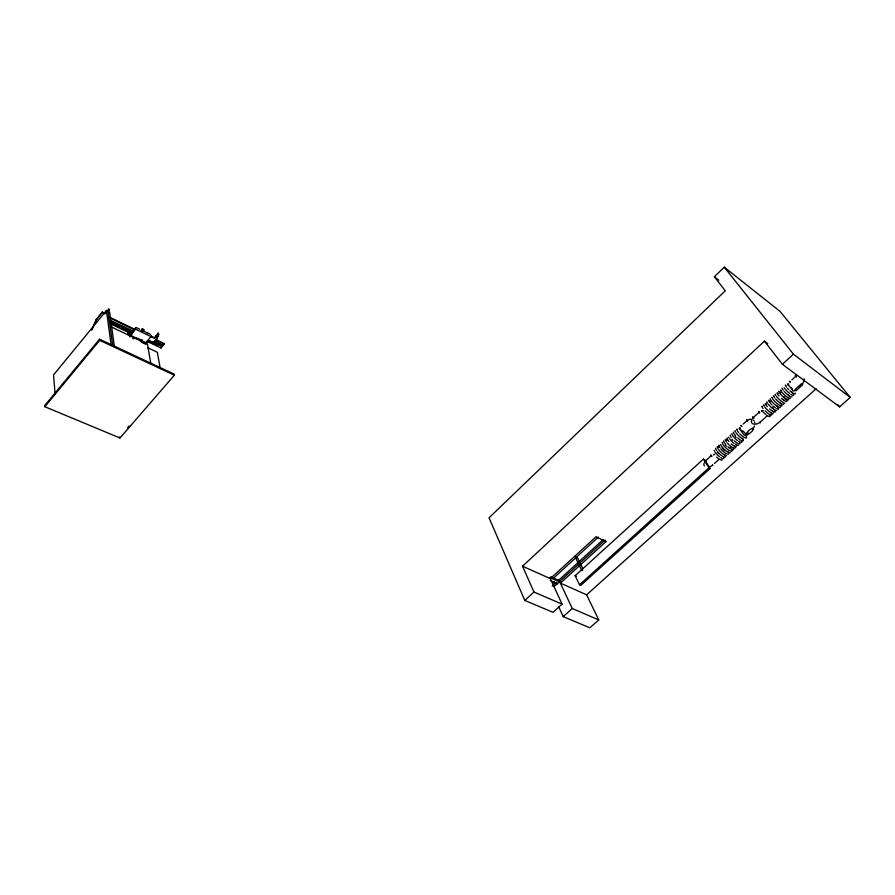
<?xml version="1.0" encoding="UTF-8"?>
<svg xmlns="http://www.w3.org/2000/svg" width="895" height="895" viewBox="0 0 895 895"><rect width="100%" height="100%" fill="white"/><g stroke="black" fill="none" stroke-linecap="round" stroke-linejoin="round"><path stroke-width="1.34" d="M787.801 384.257L790.632 387.703M746.877 435.183C757.852 428.794 752.729 424.409 745.859 434.041M752.281 428.269L753.445 429.242M143.771 329.998C143.457 331.743 140.571 328.275 142.641 328.924M130.726 334.048L129.976 334.954A1.376 1.063 -6.1 0 1 127.985 334.025L128.735 333.119A1.376 1.063 -6.1 0 1 130.726 334.048L130.648 333.634A1.376 1.063 -6 0 0 128.679 332.671L127.929 333.567A1.376 1.063 -6 0 0 129.898 334.529L135.469 328.622M148.167 333.298L147.283 332.985M105.039 313.91L102.366 311.986L96.246 319.459L91.659 330.143M92.241 328.89L96.324 320.142L102.366 311.986M132.728 331.027L135.358 327.894L135.559 329.159L154.555 338.344L158.079 333.119L158.605 334.249L156.558 339.317L153.403 343.042L148.626 340.738L145.684 344.217L142.316 342.606M156.558 339.317L158.605 334.249M581.94 570.674L582.623 570.059M714.646 454.604L714.12 454.045L713.718 455.029M131.587 333.913L132.784 332.09M114.347 346.119L109.582 312.008L106.415 310.464L53.577 374.915L55.065 394.001M107.165 311.068L108.787 309.088L109.268 310.229L108.787 309.088M107.903 311.102L109.179 309.547M99.558 339.194L44.75 405.524L44.828 406.71L119.986 438.002L174.346 375.218L174.122 374.088L99.558 339.194L99.703 340.335L44.828 406.71M130.983 333.119L130.446 335.278A2.931 2.26 -6.3 0 0 129.999 337.001M135.559 329.159L130.446 335.278L145.896 342.673L150.998 336.632M141.981 339.652L141.108 341.51M141.197 342.08L142.104 340.357L135.29 337.594A2.931 2.26 -6.3 0 1 132.673 338.702M154.555 338.344L155.73 335.893L157.005 337.012L155.909 336.733L156.77 336.654M154.891 340.637L153.403 343.042M162.084 345.884L160.977 347.998L147.194 341.375M163.673 344.016L164.087 343.523L156.591 339.899M160.977 347.998L162.912 345.313L155.383 341.689M154.309 341.476L162.98 345.649L164.087 343.523M127.515 427.955L129.227 425.986M576.906 557.563C578.192 555.582 573.84 557.406 576.022 557.954M714.378 276.756L724.256 267.18L779.948 311.303L850.25 397.436L839.599 406.856L782.398 364.287L764.431 341.163L522.546 566.233L533.968 592.043L562.071 604.136L553.009 612.325L524.794 600.444L489.05 517.802L725.274 290.786L714.378 276.756L718.774 280.169M524.794 600.444L533.968 592.043M782.398 364.287L793.44 354.163L850.25 397.436M522.546 566.233L550.336 578.629L596.036 536.754L605.904 541.654L560.393 583.115L572.241 608.51L598.755 619.922L589.827 627.82L563.212 616.621L558.704 606.754M553.58 578.069L575.619 557.887L581.549 570.014M598.375 537.067L576.962 556.668L582.902 568.784M552.45 583.562L554.486 581.694M552.193 586.147L556.276 582.41M558.323 580.542L603.286 539.506M553.893 586.684L605.054 540.021L605.904 541.654M575.116 575.698L703.414 459.101L704.589 459.817L710.171 468.477L580.754 585.386L579.501 584.815L575.116 575.698L576.369 576.279M743.186 424.085L747.079 420.549A6.388 4.956 -53.5 0 1 750.939 419.285M791.851 379.872L795.879 376.213M711.256 455.689L705.528 460.891A6.31 3.882 -31 0 0 704.689 461.977M759.128 412.248L753.198 417.629A6.455 3.983 -33.1 0 0 752.315 418.748M794.894 389.717L801.528 383.709L802.725 384.727L795.935 390.858M579.501 584.815L708.985 467.761L710.171 468.477M714.367 463.565L718.864 459.504M748.22 432.934L746.374 434.612A2.17 1.689 -54.1 0 1 743.79 434.623L740.288 429.768M760.996 421.422L766.567 416.388A2.204 1.354 -33.3 0 0 767.093 415.772M799.246 386.819L802.133 384.212A6.556 5.079 -48.7 0 0 804.113 378.753M560.393 583.115L586.628 594.817L816.173 388.721M563.212 616.621L572.241 608.51M129.909 334.517L131.084 332.996M128.488 331.519L127.75 332.403A1.376 1.063 -6 0 0 128.354 333.354M143.703 330.523L143.726 329.83M778.661 391.182L779.131 392.334M782.017 388.128L783.192 390.242M142.439 328.879C145.538 333.544 138.613 329.539 142.406 329.841M143.435 330.289L142.607 329.886M550.246 580.553L557.786 583.909M549.798 577.543L559.834 582.03M550.783 576.816L560.751 581.28M99.703 340.335L174.346 375.218M147.798 347.741L157.33 352.283L160.283 368.65M111.271 326.876L147.474 344.183L150.763 363.292M153.347 342.002L162.129 346.231M110.398 321.607L132.829 332.403M110.174 321.551L132.471 332.269M149.722 340.771L162.196 346.566M110.756 323.263L119.527 327.469M122.033 328.678L129.54 332.28M148.335 341.308L157.095 345.515M110.846 323.945L132.158 334.159M109.078 316.931L134.082 329.013M109.168 317.602L134.194 329.696M155.462 339.966L164.221 344.195M110.969 320.589L133.534 331.195M136.04 327.436L139.665 329.192M143.312 330.96L150.617 334.506M102.455 312.657L104.178 313.496M151.468 336.363L154.455 337.807M785.799 385.365L785.251 385.13L786.582 387.177M760.493 422.82L759.933 422.015M762.126 410.57L762.316 411.163A6.556 1.533 42.9 0 0 765.975 414.631M143.043 329.091L143.726 329.74M764.431 341.163L767.776 343.68M155.73 335.893L157.005 337.012L158.706 334.786L158.079 333.119M777.408 392.983L778.091 393.576M780.753 389.94L781.436 390.533M789.793 381.505C788.35 380.341 791.113 383.25 790.061 381.785M779.758 392.055L780.641 392.927M712.465 464.919L712.823 465.366M791.169 387.658L792.288 388.945M743.253 431.099L745.39 433.706M783.897 396.541L784.937 397.816M837.854 404.685L839.599 406.856M724.256 267.18L793.44 354.163M791.661 391.741L792.567 392.894A6.612 1.387 42.7 0 1 793.25 393.878M788.294 394.784L789.2 395.937A6.601 1.41 42.7 0 1 789.882 396.921M783.27 399.327L784.165 400.49M791.325 388.598L792.701 390.388A2.226 1.734 -49.2 0 0 795.185 390.466M784.188 387.748L784.893 388.71A6.612 1.387 42.7 0 0 789.535 393.319M739.483 428.716L739.65 428.481A6.489 0.805 49.6 0 1 740.545 429.309M780.809 390.813L781.514 391.775A6.601 1.41 42.7 0 0 787.387 397.302M703.414 459.101L708.985 467.761M777.005 393.162L778.135 394.829A6.601 1.432 42.7 0 0 779.075 395.97M586.628 594.817L598.755 619.922M550.336 578.629L562.071 604.136M151.333 335.636L151.557 336.9M134.384 329.058L134.496 329.785M108.004 311.236L112.714 345.347M106.415 310.464L111.081 344.586M105.644 312.4L105.733 313.071M119.829 436.838L119.986 438.002M96.246 319.459L96.324 320.142M128.421 333.79A1.376 1.063 -6 0 1 127.806 332.862L128.556 331.956A1.376 1.063 -6 0 1 129.26 331.81M716.671 450.621A6.433 0.951 49.8 0 1 716.056 449.614M715.709 448.854A6.433 0.951 49.8 0 1 715.843 448.261M724.592 454.336A6.455 1.79 43.4 0 1 723.932 456.931A6.455 1.79 43.4 0 1 717.533 451.774M719.904 447.69A6.444 0.929 49.8 0 1 718.853 445.475M719.054 445.341A6.444 0.929 49.8 0 1 719.535 445.553M722.198 447.947A6.444 0.929 49.8 0 1 724.368 450.431M726.673 455.622A6.455 1.779 43.4 0 1 726.002 455.6M725.073 455.264A6.455 1.779 43.4 0 1 718.293 449.156M736.406 446.829A6.478 1.723 43.3 0 1 731.181 443.875M728.877 441.492A6.478 1.723 43.3 0 1 728.004 440.329A6.466 0.884 49.7 0 1 727.59 438.237M735.88 444.121A6.478 1.723 43.3 0 1 736.484 445.151M717.667 448.149A6.444 0.94 49.8 0 1 717.454 446.806M717.935 447.008A6.444 0.94 49.8 0 1 718.651 447.545M745.636 435.306A6.5 1.667 43.2 0 1 745.546 437.946A6.5 1.667 43.2 0 1 739.773 433.818M738.677 432.609A6.5 1.667 43.2 0 1 737.793 431.457A6.489 0.817 49.6 0 1 736.764 429.723M736.853 429.175A6.489 0.817 49.6 0 1 737.312 429.399M738.386 445.083A6.478 1.712 43.3 0 1 735.332 444.345M734.09 443.472A6.478 1.712 43.3 0 1 729.638 438.852M721.157 459.974A6.444 1.801 43.4 0 1 716.593 457.088M722.198 459.694A6.444 1.801 43.4 0 1 721.829 459.996M731.26 437.375A6.466 0.861 49.7 0 1 730.622 436.38M730.253 435.641A6.466 0.861 49.7 0 1 730.354 435.082M734.113 448.272A6.478 1.734 43.3 0 1 727.255 442.969M734.258 445.587A6.478 1.734 43.3 0 1 734.862 446.616M735.164 447.444A6.478 1.734 43.3 0 1 735.131 448.015M728.687 453.284A6.455 1.768 43.4 0 1 727.613 454.134M726.695 453.799A6.455 1.768 43.4 0 1 720.766 448.842M727.803 451.427A6.455 1.768 43.4 0 1 728.407 452.456M714.456 451.069A6.433 0.962 49.9 0 1 714.098 450.308M717.398 452.299A6.433 0.962 49.9 0 1 718.484 453.496M726.382 441.806A6.455 0.884 49.7 0 1 726.695 440.239M729 437.856A6.466 0.873 49.7 0 1 728.631 437.107M731.864 439.188A6.466 0.873 49.7 0 1 732.96 440.396M722.511 443.752A6.455 0.906 49.8 0 0 723.138 444.748A6.466 1.745 43.3 0 0 729.94 450.867M722.075 442.544A6.455 0.906 49.8 0 1 722.757 442.633M725.409 445.028A6.455 0.906 49.8 0 1 726.505 446.236M739.001 443.853A6.489 1.7 43.2 0 1 734.448 440.922M739.125 441.19A6.489 1.7 43.2 0 1 739.74 442.219M740.02 443.618A6.489 1.7 43.2 0 1 739.662 443.886M723.854 457.658A6.444 1.801 43.4 0 1 722.768 458.52M721.84 458.184A6.444 1.801 43.4 0 1 720.71 457.558M719.479 456.685A6.444 1.801 43.4 0 1 715.06 452.076M733.251 448.071A6.466 1.745 43.3 0 1 731.562 449.402M730.443 448.764A6.466 1.745 43.3 0 1 727.926 446.829M725.632 444.435A6.466 1.745 43.3 0 1 724.76 443.282A6.455 0.895 49.8 0 1 724.133 442.275M731.92 450.364A6.466 1.745 43.3 0 1 730.857 451.203M731.976 433.605A6.478 0.85 49.7 0 0 732.893 435.899A6.489 1.689 43.2 0 0 737.357 440.508M735.097 436.257A6.478 0.85 49.7 0 1 736.193 437.465M733.598 432.128A6.478 0.839 49.6 0 0 734.526 434.422A6.489 1.689 43.2 0 0 735.399 435.574M723.764 441.526A6.455 0.895 49.8 0 1 723.887 440.955M730.186 447.332A6.455 0.895 49.8 0 1 731.025 448.507M729.235 452.669A6.466 1.756 43.3 0 1 728.317 452.333M727.187 451.706A6.466 1.756 43.3 0 1 721.515 446.225A6.444 0.917 49.8 0 1 720.542 444.457M730.275 452.411A6.466 1.756 43.3 0 1 729.906 452.702M712.577 465.187A6.31 3.882 -31 0 1 709.959 466.631M704.41 465.982A6.31 3.882 -31 0 1 704.13 463.095M753.198 420.091A6.388 4.956 -53.5 0 1 754.026 420.952M754.586 422.048A6.388 4.956 -53.5 0 1 754.798 424.722M754.429 426.143A6.388 4.956 -53.5 0 1 752.863 428.739M742.38 438.259A6.489 1.689 43.2 0 1 741.351 440.553M740.243 439.915A6.489 1.689 43.2 0 1 737.715 437.957M742.995 439.076A6.5 1.678 43.2 0 1 736.16 432.934M741.586 430.372A6.489 0.805 49.6 0 1 742.682 431.58M741.295 442.421A6.489 1.689 43.2 0 1 740.635 442.376M739.717 442.029A6.489 1.689 43.2 0 1 738.599 441.392M741.362 440.743A6.489 1.689 43.2 0 1 741.642 442.141M735.511 431.938A6.478 0.828 49.6 0 1 735.231 430.652M773.19 413.624A6.567 1.51 42.9 0 1 772.564 413.557M771.669 413.177A6.567 1.51 42.9 0 1 764.733 407.001M772.486 411.04A6.567 1.51 42.9 0 1 773.146 412.047M775.159 411.331A6.567 1.499 42.9 0 1 769.7 409.015M767.328 406.621A6.567 1.499 42.9 0 1 766.411 405.48A6.545 0.638 49.3 0 1 765.303 403.79M774.153 409.541A6.567 1.499 42.9 0 1 774.813 410.536M763.077 408.512A6.545 0.649 49.3 0 1 762.439 406.576M784.937 403.03A6.589 1.443 42.8 0 1 784.311 402.951M783.427 402.56A6.589 1.443 42.8 0 1 776.457 396.362M765.751 403.567A6.545 0.638 49.3 0 1 766.433 404.148M794.458 393.789A6.623 1.376 42.7 0 1 793.574 393.386M792.478 392.704A6.623 1.376 42.7 0 1 789.927 390.69M788.663 389.504A6.623 1.376 42.7 0 1 787.522 388.307M795.319 393.14A6.623 1.376 42.7 0 1 795.073 393.878M767.395 402.996A6.556 0.627 49.3 0 1 766.981 401.799M772.228 407.102A6.556 0.627 49.3 0 1 773.258 408.377M786.884 400.747A6.601 1.432 42.7 0 1 785.105 401.027M784.009 400.356A6.601 1.432 42.7 0 1 781.469 398.353M785.844 398.969A6.601 1.432 42.7 0 1 786.515 399.964M769.823 415.045A6.556 1.533 42.9 0 1 767.216 415.537M782.633 404.473A6.589 1.443 42.8 0 1 775.708 399.025M783.528 403.779A6.589 1.443 42.8 0 1 783.55 404.316M774.779 397.883A6.567 0.582 49.2 0 1 774.074 396.015M779.925 402.347A6.567 0.582 49.2 0 1 780.82 403.511A6.589 1.454 42.8 0 1 780.037 405.592A6.589 1.454 42.8 0 1 773.101 399.405A6.567 0.593 49.2 0 1 772.407 398.443M788.562 399.237A6.601 1.421 42.7 0 1 785.687 398.823A6.601 1.421 42.7 0 1 779.825 393.308M787.522 397.458A6.601 1.421 42.7 0 1 788.193 398.443M771.982 397.727A6.567 0.593 49.2 0 1 772.407 397.525M770.304 398.778A6.556 0.604 49.3 0 0 771.423 400.926A6.578 1.466 42.8 0 0 778.37 407.113M776.591 405.368A6.556 0.604 49.3 0 1 777.486 406.531A6.578 1.477 42.8 0 1 778.147 407.527M780.171 406.811A6.578 1.466 42.8 0 1 779.265 407.505M776.849 410.369A6.578 1.488 42.9 0 1 773.906 409.485M772.665 408.579A6.578 1.488 42.9 0 1 768.078 403.969M764.062 406.017A6.545 0.649 49.3 0 1 764.095 405.077M777.587 409.015A6.578 1.477 42.8 0 1 776.692 408.635M775.585 407.963A6.578 1.477 42.8 0 1 773.045 405.972M771.803 404.786A6.578 1.477 42.8 0 1 770.673 403.589M778.505 408.321A6.578 1.477 42.8 0 1 778.214 409.093M769.745 402.448A6.556 0.615 49.3 0 1 769.062 401.475M768.492 400.356A6.556 0.615 49.3 0 1 770.64 402M760.068 422.261A6.455 3.983 -33.1 0 1 756.018 424.118M753.534 424.062A6.455 3.983 -33.1 0 1 751.889 422.966M751.498 422.082A6.455 3.983 -33.1 0 1 751.722 419.912M770.897 415.067A6.567 1.522 42.9 0 1 765.102 410.861M770.83 412.539A6.567 1.522 42.9 0 1 771.479 413.546M771.826 414.34A6.567 1.522 42.9 0 1 771.848 414.888M791.974 396.709A6.612 1.398 42.7 0 1 791.068 396.843M790.184 396.451A6.612 1.398 42.7 0 1 784.132 391.372M775.764 395.389A6.567 0.571 49.2 0 1 775.316 394.225M793.675 395.187A6.612 1.387 42.7 0 1 790.777 394.236M789.379 398.376A6.601 1.41 42.7 0 1 788.495 397.973M790.296 398.23A6.601 1.41 42.7 0 1 789.994 398.465M740.277 428.179C739.359 430.808 738.453 426.87 740.277 428.179M141.981 331.374L141.209 330.937L141.981 331.441M753.791 418.054L752.617 417.126L753.791 418.054M761.511 411.129L762.797 410.548L761.511 411.129M706.11 461.305L704.947 460.399L706.11 461.305M787.522 384.414C788.238 386.662 789.524 382.221 787.522 384.414M741.776 426.356L740.724 425.304L741.765 426.4M796.382 376.773L795.398 375.609L796.382 376.773M747.571 421.097L746.62 419.945L747.571 421.097M128.746 332.045L128.119 333.667L128.746 332.045M711.782 456.226L710.764 455.13L711.782 456.226M759.665 412.785L758.613 411.689L759.631 412.808"/></g></svg>
